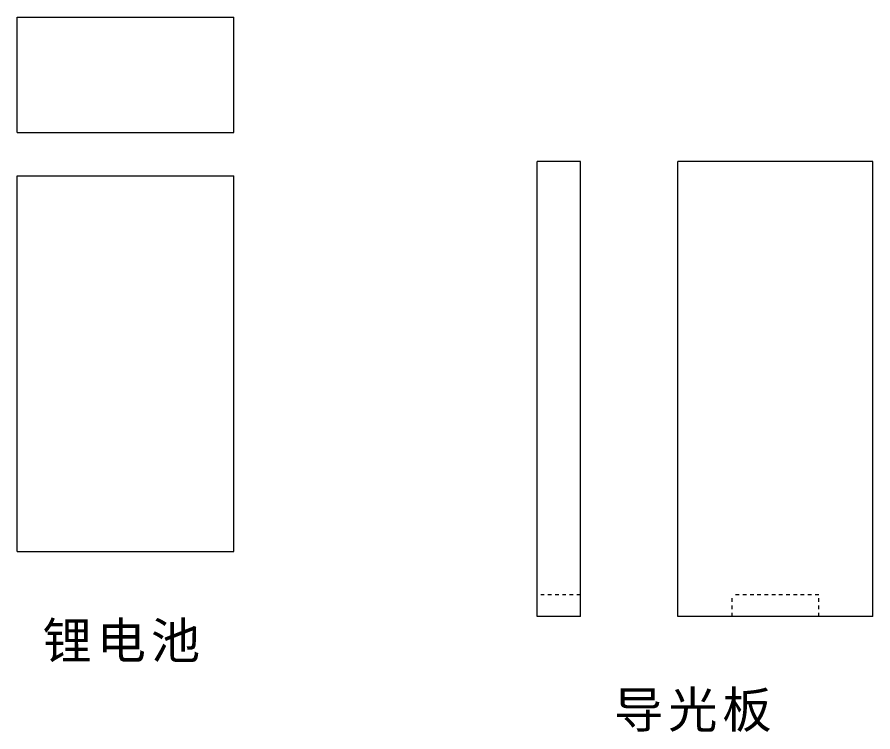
# Model space of a CAD drawing. Header units: millimetres. Extents: x -13 to 383, y -156 to 81.
# Drawn here: x 197.7 to 256.9, y 9.1 to 58.6 of the extents above; entities that cross this region are included whole.
import ezdxf

# ---------------------------------------------------------------- set-up
doc = ezdxf.new("R2010")
doc.units = ezdxf.units.MM
doc.header["$LTSCALE"] = 0.5
doc.linetypes.add('虚线', pattern=[2, 1, -1])
doc.layers.get('0').update_dxf_attribs({"lineweight": 18})
doc.layers.add('尺寸线层', color=3, linetype='Continuous', lineweight=18)
doc.styles.add('标准', font='', dxfattribs={"width": 0.667})
doc.styles.get('标准').set_extended_font_data('宋体')

msp = doc.modelspace()

# ---------------------------------------------------------------- linework, layer by layer
at = {"color": 8, "linetype": 'Continuous', "ltscale": 0.5}
for p, q in [((197.653, 50.65), (197.653, 58.65)), ((197.653, 58.65), (212.653, 58.65)), ((212.653, 50.65), (212.653, 58.65)), ((197.653, 50.65), (212.653, 50.65)), ((197.653, 47.65), (212.653, 47.65)), ((197.653, 21.65), (197.653, 47.65)), ((212.653, 21.65), (212.653, 47.65)), ((197.653, 21.65), (212.653, 21.65))]:
    msp.add_line(p, q, dxfattribs=at)
at = {"color": 0, "linetype": 'Continuous', "ltscale": 0.5}
for p, q in [((236.653, 48.65), (233.653, 48.65)), ((233.653, 17.15), (233.653, 48.65)), ((236.653, 17.15), (236.653, 48.65)), ((256.903, 48.65), (243.403, 48.65)), ((243.403, 17.15), (243.403, 48.65)), ((256.903, 17.15), (256.903, 48.65)), ((236.653, 17.15), (233.653, 17.15)), ((256.903, 17.15), (243.403, 17.15))]:
    msp.add_line(p, q, dxfattribs=at)
at = {"color": 0, "linetype": '虚线', "ltscale": 0.5}
for p, q in [((236.653, 18.65), (233.653, 18.65)), ((253.153, 18.65), (247.153, 18.65)), ((247.153, 17.15), (247.153, 18.65)), ((253.153, 17.15), (253.153, 18.65))]:
    msp.add_line(p, q, dxfattribs=at)

# ---------------------------------------------------------------- texts
at = {"layer": '尺寸线层', "color": 8, "linetype": 'Continuous', "ltscale": 0.5, "insert": (199.411, 16.719), "char_height": 2.5, "width": 81.9353, "attachment_point": 1, "line_spacing_factor": 1.15057, "style": '标准'}
msp.add_mtext('\\T1.1;{\\fdengxian|b0|i0|c134|p2;\\W1;锂电池}', dxfattribs=at)
at = {"layer": '尺寸线层', "color": 0, "linetype": '虚线', "ltscale": 0.5, "insert": (238.98, 11.929), "char_height": 2.5, "width": 134.97046, "attachment_point": 1, "line_spacing_factor": 1.15057, "style": '标准'}
msp.add_mtext('\\T1.1;{\\fdengxian|b0|i0|c134|p2;\\W1;导光板}', dxfattribs=at)

doc.saveas('drawing.dxf')
